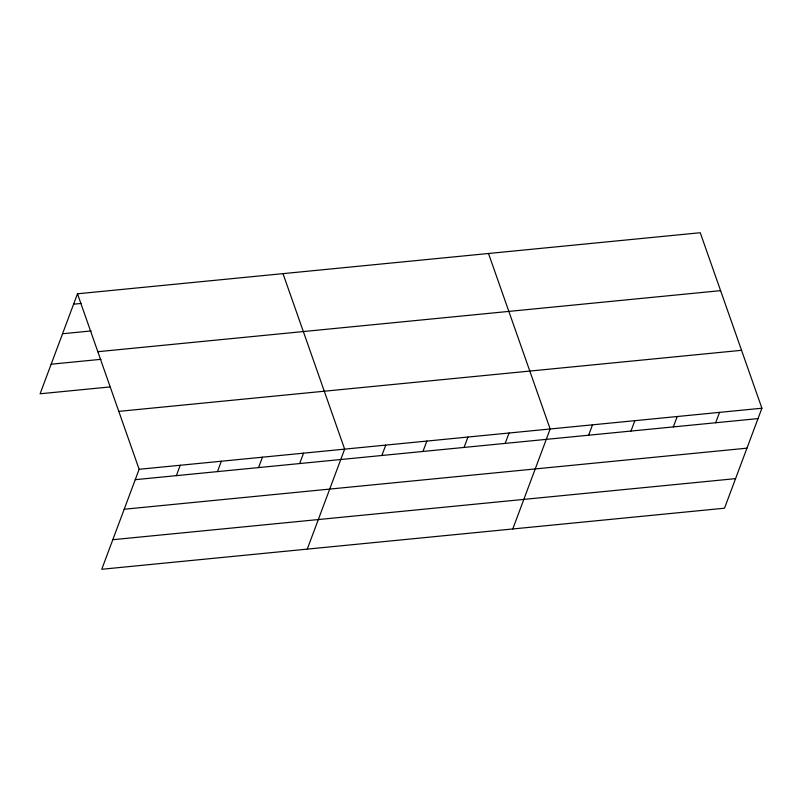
<?xml version="1.0" encoding="UTF-8"?>
<svg xmlns="http://www.w3.org/2000/svg" width="802" height="802" viewBox="0 0 802 802"><rect width="100%" height="100%" fill="white"/><g stroke="black" fill="none" stroke-linecap="round" stroke-linejoin="round"><path stroke-width="1.2" d="M77.483 293.793L139.137 469.29L101.754 569.27L724.517 508.207L761.9 408.218L700.246 232.73L77.483 293.793L40.1 393.782L109.854 386.945M176.35 475.646L180.239 465.26M217.452 471.616L221.342 461.23M258.555 467.586L262.444 457.2M299.657 463.546L303.547 453.17M307.266 549.119L344.649 449.14L282.996 273.642M381.862 455.486L385.752 445.11M422.965 451.456L426.854 441.08M464.067 447.426L467.957 437.04M505.17 443.396L509.059 433.01M512.779 528.969L550.162 428.98L488.508 253.492M588.628 435.215L592.508 424.829M630.973 431.065L634.853 420.679M673.319 426.915L677.209 416.529M715.665 422.754L719.554 412.368M73.604 304.179L81.072 303.447M62.546 333.752L91.187 330.935M97.824 351.707L720.597 290.645M51.158 364.208L100.972 359.326M118.786 411.376L741.559 350.304M139.137 469.29L761.9 408.218M135.247 479.676L758.02 418.604M124.2 509.24L746.963 448.168M112.811 539.706L735.574 478.634"/></g></svg>
